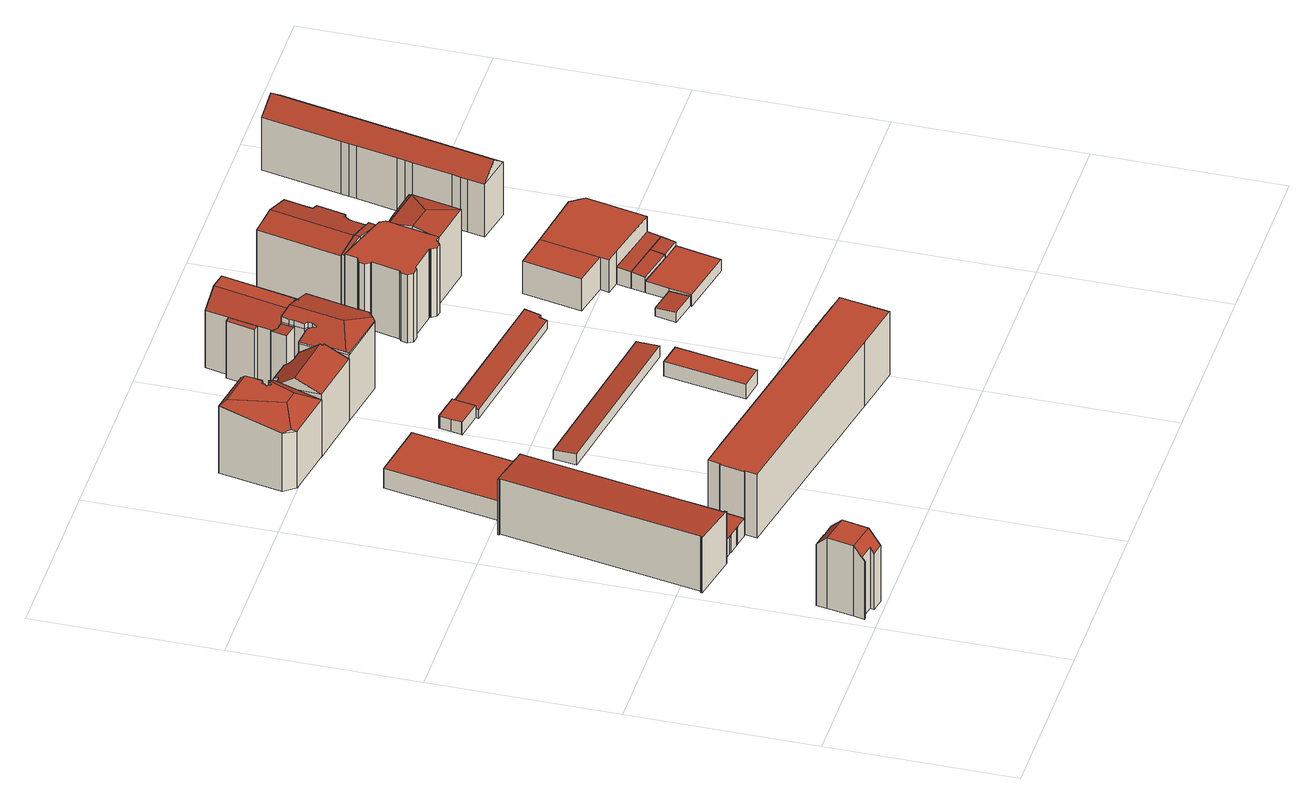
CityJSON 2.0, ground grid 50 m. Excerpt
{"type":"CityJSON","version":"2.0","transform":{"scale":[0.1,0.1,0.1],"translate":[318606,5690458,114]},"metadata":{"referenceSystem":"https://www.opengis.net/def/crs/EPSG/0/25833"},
"CityObjects":{
"building1":{"type":"Building","attributes":{"Dachtyp_tdc":"tdcCutGableRoof","Gemeindeschluessel":14713000,"Dachneigung":1.96,"QualitaetDacherkennung":65,"Geometrietyp2DReferenz":"3000","function":"31001_9998","roofType":"9999","measuredHeight":21.39},"geometry":[{"type":"MultiSurface","lod":"2","boundaries":[[[0,1,2,3]],[[1,4,5,2]],[[4,6,7,5]],[[6,8,9,7]],[[8,10,11,9]],[[10,12,13,11]],[[12,14,15,13]],[[14,16,17,15]],[[16,18,19,17]],[[18,20,21,19]],[[20,22,23,21]],[[22,24,25,23]],[[24,26,27,25]],[[26,0,3,27]],[[8,6,4,1,0,26]],[[24,22,20,18,16,14,12,10]],[[26,24,10,8]],[[3,2,5,7,9,11,13,15,17,19,21,23,25,27]]],"semantics":{"surfaces":[{"type":"WallSurface"},{"type":"RoofSurface"},{"type":"GroundSurface"}],"values":[0,0,0,0,0,0,0,0,0,0,0,0,0,0,1,1,1,2]}}]},
"building2":{"type":"Building","attributes":{"Dachtyp_tdc":"tdcPolyFlatRoof","Gemeindeschluessel":14713000,"Dachneigung":4.2,"QualitaetDacherkennung":90,"Geometrietyp2DReferenz":"3000","function":"31001_9998","roofType":"2100","measuredHeight":16.6},"geometry":[{"type":"MultiSurface","lod":"2","boundaries":[[[28,29,30,31]],[[29,32,33,30]],[[32,34,35,33]],[[34,36,37,35]],[[36,38,39,37]],[[38,40,41,39]],[[40,42,43,41]],[[42,44,45,43]],[[44,46,47,45]],[[46,48,49,47]],[[48,50,51,49]],[[50,52,53,51]],[[52,54,55,53]],[[54,56,57,55]],[[56,58,59,57]],[[58,60,61,59]],[[60,62,63,61]],[[62,64,65,63]],[[64,66,67,65]],[[66,68,69,67]],[[68,28,31,69]],[[68,66,64,62,60,58,56,54,52,50,48,46,44,42,40,38,36,34,32,29,28]],[[31,30,33,35,37,39,41,43,45,47,49,51,53,55,57,59,61,63,65,67,69]]],"semantics":{"surfaces":[{"type":"WallSurface"},{"type":"RoofSurface"},{"type":"GroundSurface"}],"values":[0,0,0,0,0,0,0,0,0,0,0,0,0,0,0,0,0,0,0,0,0,1,2]}}]},
"building3":{"type":"Building","attributes":{"Dachtyp_tdc":"tdcPolyFlatRoof","Gemeindeschluessel":14713000,"Dachneigung":0,"QualitaetDacherkennung":61,"Geometrietyp2DReferenz":"3000","function":"31001_2000","roofType":"1000","measuredHeight":5.15},"geometry":[{"type":"MultiSurface","lod":"2","boundaries":[[[70,71,72,73]],[[71,74,75,72]],[[74,76,77,75]],[[76,78,79,77]],[[78,80,81,79]],[[80,82,83,81]],[[82,84,85,83]],[[84,86,87,85]],[[86,88,89,87]],[[88,90,91,89]],[[90,92,93,91]],[[92,70,73,93]],[[92,90,88,86,84,82,80,78,76,74,71,70]],[[73,72,75,77,79,81,83,85,87,89,91,93]]],"semantics":{"surfaces":[{"type":"WallSurface"},{"type":"RoofSurface"},{"type":"GroundSurface"}],"values":[0,0,0,0,0,0,0,0,0,0,0,0,1,2]}}]},
"building4":{"type":"Building","attributes":{"Dachtyp_tdc":"tdcPolyFlatRoof","Gemeindeschluessel":14713000,"Dachneigung":0,"QualitaetDacherkennung":38,"Geometrietyp2DReferenz":"3000","function":"31001_2000","roofType":"1000","measuredHeight":5.96},"geometry":[{"type":"MultiSurface","lod":"2","boundaries":[[[94,95,96,97]],[[95,98,99,96]],[[98,100,101,99]],[[100,102,103,101]],[[102,94,97,103]],[[102,100,98,95,94]],[[97,96,99,101,103]]],"semantics":{"surfaces":[{"type":"WallSurface"},{"type":"RoofSurface"},{"type":"GroundSurface"}],"values":[0,0,0,0,0,1,2]}}]},
"building5":{"type":"Building","attributes":{"Dachtyp_tdc":"tdcFreeFormRoof","Gemeindeschluessel":14713000,"Dachneigung":1.31,"QualitaetDacherkennung":32,"Geometrietyp2DReferenz":"3000","function":"31001_9998","roofType":"5000","measuredHeight":21.65},"geometry":[{"type":"MultiSurface","lod":"2","boundaries":[[[104,105,106,107]],[[105,108,109,106]],[[108,110,111,109]],[[110,112,113,111]],[[112,114,115,113]],[[114,116,117,115]],[[116,118,119,117]],[[118,120,121,119]],[[120,122,123,121]],[[122,124,125,123]],[[124,126,127,125]],[[126,128,129,127]],[[128,104,107,129]],[[120,130,131,132,122]],[[131,133,134,124,132]],[[133,135,128,126,134]],[[120,118,136,130]],[[136,116,114,112,110,108,105,104,135,133,131,130]],[[118,116,136]],[[104,128,135]],[[124,122,132]],[[126,124,134]],[[107,106,109,111,113,115,117,119,121,123,125,127,129]]],"semantics":{"surfaces":[{"type":"WallSurface"},{"type":"RoofSurface"},{"type":"GroundSurface"}],"values":[0,0,0,0,0,0,0,0,0,0,0,0,0,1,1,1,1,1,0,0,0,0,2]}}]},
"building6":{"type":"Building","attributes":{"Dachtyp_tdc":"tdcPolyFlatRoof","Gemeindeschluessel":14713000,"Dachneigung":0,"QualitaetDacherkennung":52,"Geometrietyp2DReferenz":"3000","function":"31001_2000","roofType":"1000","measuredHeight":19.16},"geometry":[{"type":"MultiSurface","lod":"2","boundaries":[[[137,138,139,140]],[[138,141,142,139]],[[141,143,144,142]],[[143,145,146,144]],[[145,147,148,146]],[[147,149,150,148]],[[149,151,152,150]],[[151,153,154,152]],[[153,155,156,154]],[[155,157,158,156]],[[157,159,160,158]],[[159,161,162,160]],[[161,163,164,162]],[[163,165,166,164]],[[165,167,168,166]],[[167,169,170,168]],[[169,171,172,170]],[[171,173,174,172]],[[173,137,140,174]],[[173,171,169,167,165,163,161,159,157,155,153,151,149,147,145,143,141,138,137]],[[140,139,142,144,146,148,150,152,154,156,158,160,162,164,166,168,170,172,174]]],"semantics":{"surfaces":[{"type":"WallSurface"},{"type":"RoofSurface"},{"type":"GroundSurface"}],"values":[0,0,0,0,0,0,0,0,0,0,0,0,0,0,0,0,0,0,0,1,2]}}]},
"building7":{"type":"Building","attributes":{"Dachtyp_tdc":"tdcFreeFormRoof","Gemeindeschluessel":14713000,"Dachneigung":36.96,"QualitaetDacherkennung":32,"Geometrietyp2DReferenz":"3000","function":"31001_9998","roofType":"5000","measuredHeight":21.54},"geometry":[{"type":"MultiSurface","lod":"2","boundaries":[[[175,176,177,178]],[[176,179,180,177]],[[179,181,182,180]],[[181,183,184,182]],[[183,185,186,184]],[[185,187,188,186]],[[187,189,190,188]],[[189,191,192,190]],[[191,193,194,192]],[[193,195,196,194]],[[195,197,198,196]],[[197,199,200,198]],[[199,175,178,200]],[[201,181,179,176,175,199,197,195,193,191,202]],[[183,201,202,189,187,185]],[[183,181,201]],[[191,189,202]],[[178,177,180,182,184,186,188,190,192,194,196,198,200]]],"semantics":{"surfaces":[{"type":"WallSurface"},{"type":"RoofSurface"},{"type":"GroundSurface"}],"values":[0,0,0,0,0,0,0,0,0,0,0,0,0,1,1,0,0,2]}}]},
"building8":{"type":"Building","attributes":{"Dachtyp_tdc":"tdcPolyFlatRoof","Gemeindeschluessel":14713000,"Dachneigung":0,"QualitaetDacherkennung":62,"Geometrietyp2DReferenz":"3000","function":"31001_2000","roofType":"1000","measuredHeight":3.68},"geometry":[{"type":"MultiSurface","lod":"2","boundaries":[[[203,204,205,206]],[[204,207,208,205]],[[207,209,210,208]],[[209,211,212,210]],[[211,213,214,212]],[[213,215,216,214]],[[215,217,218,216]],[[217,219,220,218]],[[219,221,222,220]],[[221,203,206,222]],[[221,219,217,215,213,211,209,207,204,203]],[[206,205,208,210,212,214,216,218,220,222]]],"semantics":{"surfaces":[{"type":"WallSurface"},{"type":"RoofSurface"},{"type":"GroundSurface"}],"values":[0,0,0,0,0,0,0,0,0,0,1,2]}}]},
"building9":{"type":"Building","attributes":{"Dachtyp_tdc":"tdcPolyFlatRoof","Gemeindeschluessel":14713000,"Dachneigung":5.8,"QualitaetDacherkennung":80,"Geometrietyp2DReferenz":"3000","function":"31001_2463","roofType":"2100","measuredHeight":3.31},"geometry":[{"type":"MultiSurface","lod":"2","boundaries":[[[223,224,225,226]],[[224,227,228,225]],[[227,229,230,228]],[[229,223,226,230]],[[229,227,224,223]],[[226,225,228,230]]],"semantics":{"surfaces":[{"type":"WallSurface"},{"type":"RoofSurface"},{"type":"GroundSurface"}],"values":[0,0,0,0,1,2]}}]},
"building10":{"type":"Building","attributes":{"Dachtyp_tdc":"tdcFreeFormRoof","Gemeindeschluessel":14713000,"Dachneigung":53.05,"QualitaetDacherkennung":4,"Geometrietyp2DReferenz":"3000","function":"31001_9998","roofType":"5000","measuredHeight":6.1},"geometry":[{"type":"MultiSurface","lod":"2","boundaries":[[[231,232,233,182]],[[232,234,180,233]],[[234,235,236,180]],[[235,237,238,236]],[[237,239,240,238]],[[239,241,242,240]],[[241,231,182,242]],[[241,243,244,245,246,231]],[[244,247,248,249,245]],[[232,246,245,249,234]],[[234,249,248,235]],[[235,248,247,237]],[[237,247,244,243,239]],[[231,246,232]],[[239,243,241]],[[182,233,180,236,238,240,242]]],"semantics":{"surfaces":[{"type":"WallSurface"},{"type":"RoofSurface"},{"type":"GroundSurface"}],"values":[0,0,0,0,0,0,0,1,1,0,0,0,0,0,0,2]}}]},
"building11":{"type":"Building","attributes":{"Dachtyp_tdc":"tdcPolyFlatRoof","Gemeindeschluessel":14713000,"Dachneigung":5.4,"QualitaetDacherkennung":54,"Geometrietyp2DReferenz":"3000","function":"31001_9998","roofType":"2100","measuredHeight":19.57},"geometry":[{"type":"MultiSurface","lod":"2","boundaries":[[[250,251,252,253]],[[251,254,255,252]],[[254,256,257,255]],[[256,258,259,257]],[[258,260,261,259]],[[260,262,263,261]],[[262,250,253,263]],[[262,260,258,256,254,251,250]],[[253,252,255,257,259,261,263]]],"semantics":{"surfaces":[{"type":"WallSurface"},{"type":"RoofSurface"},{"type":"GroundSurface"}],"values":[0,0,0,0,0,0,0,1,2]}}]},
"building12":{"type":"Building","attributes":{"Dachtyp_tdc":"tdcFreeFormRoof","Gemeindeschluessel":14713000,"Dachneigung":15.43,"QualitaetDacherkennung":19,"Geometrietyp2DReferenz":"3000","function":"31001_9998","roofType":"5000","measuredHeight":22.34},"geometry":[{"type":"MultiSurface","lod":"2","boundaries":[[[264,265,266,267]],[[265,268,269,266]],[[268,270,271,269]],[[270,272,273,271]],[[272,274,275,273]],[[274,276,277,275]],[[276,278,279,277]],[[278,280,281,279]],[[282,283,284,285,286]],[[278,287,285,284,288,289,290,280]],[[285,287,291,292,293,294,295,296,297,298,299,300,301,302,303,286]],[[304,282,286,303,305]],[[305,303,302,306]],[[306,302,301,307]],[[307,301,300,308]],[[308,300,299,309]],[[309,299,298,310]],[[310,298,297,264]],[[264,297,296,265]],[[265,296,295,268]],[[268,295,294,270]],[[270,294,293,272]],[[272,293,292,274]],[[274,292,291,276]],[[288,284,283,311]],[[311,283,282,304]],[[276,291,287,278]],[[281,312,313,314,315,188,186,184,182,316,317,318,267,266,269,271,273,275,277,279]],[[280,290,312,281]],[[290,289,313,312]],[[289,288,314,313]],[[288,311,315,314]],[[311,304,188,315]],[[304,305,186,188]],[[305,306,184,186]],[[306,307,182,184]],[[307,308,316,182]],[[308,309,317,316]],[[309,310,318,317]],[[310,264,267,318]]],"semantics":{"surfaces":[{"type":"WallSurface"},{"type":"RoofSurface"},{"type":"GroundSurface"}],"values":[0,0,0,0,0,0,0,0,1,1,1,0,0,0,0,0,0,0,0,0,0,0,0,0,0,0,0,2,0,0,0,0,0,0,0,0,0,0,0,0]}}]},
"building13":{"type":"Building","attributes":{"Dachtyp_tdc":"tdcPolyFlatRoof","Gemeindeschluessel":14713000,"Dachneigung":0,"QualitaetDacherkennung":89,"Geometrietyp2DReferenz":"3000","function":"31001_2463","roofType":"1000","measuredHeight":4.43},"geometry":[{"type":"MultiSurface","lod":"2","boundaries":[[[319,320,321,322]],[[320,323,324,321]],[[323,325,326,324]],[[325,319,322,326]],[[325,323,320,319]],[[322,321,324,326]]],"semantics":{"surfaces":[{"type":"WallSurface"},{"type":"RoofSurface"},{"type":"GroundSurface"}],"values":[0,0,0,0,1,2]}}]},
"building14":{"type":"Building","attributes":{"Dachtyp_tdc":"tdcPolyFlatRoof","Gemeindeschluessel":14713000,"Dachneigung":6.01,"QualitaetDacherkennung":75,"Geometrietyp2DReferenz":"3000","function":"31001_2463","roofType":"2100","measuredHeight":3.3},"geometry":[{"type":"MultiSurface","lod":"2","boundaries":[[[327,328,206,329]],[[328,330,222,206]],[[330,331,332,222]],[[331,333,334,332]],[[333,335,336,334]],[[335,337,338,336]],[[337,327,329,338]],[[337,335,333,331,330,328,327]],[[329,206,222,332,334,336,338]]],"semantics":{"surfaces":[{"type":"WallSurface"},{"type":"RoofSurface"},{"type":"GroundSurface"}],"values":[0,0,0,0,0,0,0,1,2]}}]},
"building15":{"type":"Building","attributes":{"Gemeindeschluessel":14713000,"Geometrietyp2DReferenz":"3000","function":"31001_9998","roofType":"9999"},"children":["building15-1","building15-2"]},
"building15-1":{"type":"BuildingPart","attributes":{"Dachtyp_tdc":"tdcCutGableRoof","Dachneigung":43.48,"QualitaetDacherkennung":63,"Geometrietyp2DReferenz":"3000","roofType":"9999","measuredHeight":21.94},"parents":["building15"],"geometry":[{"type":"MultiSurface","lod":"2","boundaries":[[[339,340,341,342]],[[277,343,344,345,346,347,348,349,279,350,351]],[[352,353,343,277]],[[353,354,344,343]],[[355,356,346,345]],[[356,342,347,346]],[[342,341,348,347]],[[341,357,349,348]],[[357,358,279,349]],[[358,340,350,279]],[[340,339,351,350]],[[339,352,277,351]],[[342,356,355,354,353,352,339]],[[340,358,357,341]],[[355,345,344,354]]],"semantics":{"surfaces":[{"type":"RoofSurface"},{"type":"GroundSurface"},{"type":"WallSurface"},{"type":"ClosureSurface"}],"values":[0,1,2,2,2,2,2,2,2,2,2,2,0,0,3]}}]},
"building15-2":{"type":"BuildingPart","attributes":{"Dachtyp_tdc":"tdcPolyFlatRoof","Dachneigung":9.59,"QualitaetDacherkennung":67,"Geometrietyp2DReferenz":"3000","roofType":"2100","measuredHeight":17.4},"parents":["building15"],"geometry":[{"type":"MultiSurface","lod":"2","boundaries":[[[359,360,345,361]],[[360,355,345]],[[362,363,344,354]],[[362,359,361,363]],[[362,354,360,359]],[[361,345,344,363]],[[355,360,354]],[[354,344,345,355]]],"semantics":{"surfaces":[{"type":"WallSurface"},{"type":"RoofSurface"},{"type":"GroundSurface"},{"type":"ClosureSurface"}],"values":[0,0,0,0,1,2,0,3]}}]},
"building16":{"type":"Building","attributes":{"Dachtyp_tdc":"tdcPolyFlatRoof","Gemeindeschluessel":14713000,"Dachneigung":4.34,"QualitaetDacherkennung":77,"Geometrietyp2DReferenz":"3000","function":"31001_2463","roofType":"2100","measuredHeight":2.92},"geometry":[{"type":"MultiSurface","lod":"2","boundaries":[[[364,365,366,367]],[[365,368,369,366]],[[368,370,371,369]],[[370,364,367,371]],[[370,368,365,364]],[[367,366,369,371]]],"semantics":{"surfaces":[{"type":"WallSurface"},{"type":"RoofSurface"},{"type":"GroundSurface"}],"values":[0,0,0,0,1,2]}}]},
"building17":{"type":"Building","attributes":{"Gemeindeschluessel":14713000,"Geometrietyp2DReferenz":"3000","function":"31001_9998","roofType":"9999"},"children":["building17-1","building17-2","building17-3","building17-4"]},
"building17-1":{"type":"BuildingPart","attributes":{"Dachtyp_tdc":"tdcHipAndGableRoof","Dachneigung":10.27,"QualitaetDacherkennung":42,"Geometrietyp2DReferenz":"3000","roofType":"5000","measuredHeight":21.37},"parents":["building17"],"geometry":[{"type":"MultiSurface","lod":"2","boundaries":[[[372,373,374,375,376]],[[377,378,379,380,381]],[[378,382,383,379]],[[378,377,384]],[[377,373,372,385,386,384]],[[386,387,382,378,384]],[[376,375,380,379,383,388]],[[381,374,373,377]],[[381,380,375,374]],[[389,387,386]],[[388,383,382,387,389]],[[385,389,386]],[[388,389,385,372,376]]],"semantics":{"surfaces":[{"type":"WallSurface"},{"type":"RoofSurface"},{"type":"GroundSurface"},{"type":"ClosureSurface"}],"values":[0,0,0,1,1,1,2,0,3,0,3,0,3]}}]},
"building17-2":{"type":"BuildingPart","attributes":{"Dachtyp_tdc":"tdcPolyFlatRoof","Dachneigung":0,"QualitaetDacherkennung":45,"Geometrietyp2DReferenz":"3000","roofType":"1000","measuredHeight":20.61},"parents":["building17"],"geometry":[{"type":"MultiSurface","lod":"2","boundaries":[[[390,391,392,393]],[[391,394,395,392]],[[394,396,397,395]],[[396,398,399,397]],[[398,400,401,399]],[[400,402,403,401]],[[402,404,405,403]],[[404,406,407,405]],[[406,408,409,407]],[[408,410,409]],[[411,412,413,414,415]],[[412,416,417,413]],[[416,418,372,376,417]],[[419,383,382]],[[387,389,385,418,416,412,411,420,421,422,408,406,404,402,400,398,396,394,391,390,423,424,425,426,427,428,429,430,431,432,419]],[[433,434,435,436,437,438,439,440,441,442,393,392,395,397,399,401,403,405,407,409,443,414,413,417,376,388,383]],[[419,432,433,383]],[[432,431,434,433]],[[431,430,435,434]],[[430,429,436,435]],[[429,428,437,436]],[[428,427,438,437]],[[427,426,439,438]],[[426,425,440,439]],[[425,424,441,440]],[[424,423,442,441]],[[423,390,393,442]],[[415,420,411]],[[422,410,408]],[[443,409,410,422,421]],[[414,443,421,420,415]],[[385,372,418]],[[382,387,419]],[[383,388,389,387,382]],[[388,376,372,385,389]]],"semantics":{"surfaces":[{"type":"WallSurface"},{"type":"RoofSurface"},{"type":"GroundSurface"},{"type":"ClosureSurface"}],"values":[0,0,0,0,0,0,0,0,0,0,0,0,0,0,1,2,0,0,0,0,0,0,0,0,0,0,0,0,0,3,3,0,0,3,3]}}]},
"building17-3":{"type":"BuildingPart","attributes":{"Dachtyp_tdc":"tdcGableRoof","Dachneigung":10.15,"QualitaetDacherkennung":28,"Geometrietyp2DReferenz":"3000","roofType":"3100","measuredHeight":21.39},"parents":["building17"],"geometry":[{"type":"MultiSurface","lod":"2","boundaries":[[[410,444,445,409]],[[444,446,447,445]],[[446,448,449,447]],[[448,415,414,449]],[[446,444,410,422,450]],[[450,420,415,448,446]],[[443,409,445,447,449,414]],[[422,421,450]],[[410,409,443,421,422]],[[421,420,450]],[[414,415,420,421,443]]],"semantics":{"surfaces":[{"type":"WallSurface"},{"type":"RoofSurface"},{"type":"GroundSurface"},{"type":"ClosureSurface"}],"values":[0,0,0,0,1,1,2,0,3,0,3]}}]},
"building17-4":{"type":"BuildingPart","attributes":{"Dachtyp_tdc":"tdcFreeFormRoof","Dachneigung":67.77,"QualitaetDacherkennung":7,"Geometrietyp2DReferenz":"3000","roofType":"5000","measuredHeight":20.26},"parents":["building17"],"geometry":[{"type":"MultiSurface","lod":"2","boundaries":[[[451,452,453,454]],[[452,455,456,453]],[[455,457,458,456]],[[457,459,460,458]],[[459,461,462,460]],[[461,381,380,462]],[[374,463,464,375]],[[463,451,454,464]],[[381,461,459,465]],[[459,457,455,452,451,463,466,465]],[[463,374,466]],[[374,381,465,466]],[[454,453,456,458,460,462,380,375,464]],[[375,380,381,374]]],"semantics":{"surfaces":[{"type":"WallSurface"},{"type":"RoofSurface"},{"type":"GroundSurface"},{"type":"ClosureSurface"}],"values":[0,0,0,0,0,0,0,0,1,1,1,1,2,3]}}]},
"building18":{"type":"Building","attributes":{"Dachtyp_tdc":"tdcFreeFormRoof","Gemeindeschluessel":14713000,"Dachneigung":14.22,"QualitaetDacherkennung":28,"Geometrietyp2DReferenz":"3000","function":"31001_9998","roofType":"5000","measuredHeight":21},"geometry":[{"type":"MultiSurface","lod":"2","boundaries":[[[467,468,469,470]],[[468,471,472,469]],[[471,473,474,472]],[[473,475,476,474]],[[475,477,478,476]],[[477,479,480,478]],[[479,481,482,480]],[[481,483,484,482]],[[483,485,486,484]],[[485,487,488,486]],[[487,489,490,488]],[[489,491,492,490]],[[491,467,470,492]],[[475,473,471,493,494,491,489,487,485,483,481,479,477]],[[494,493,468,467]],[[471,468,493]],[[467,491,494]],[[470,469,472,474,476,478,480,482,484,486,488,490,492]]],"semantics":{"surfaces":[{"type":"WallSurface"},{"type":"RoofSurface"},{"type":"GroundSurface"}],"values":[0,0,0,0,0,0,0,0,0,0,0,0,0,1,1,0,0,2]}}]},
"building19":{"type":"Building","attributes":{"Gemeindeschluessel":14713000,"Geometrietyp2DReferenz":"3000","function":"31001_2000","roofType":"9999"},"children":["building19-1","building19-2"]},
"building19-1":{"type":"BuildingPart","attributes":{"Dachtyp_tdc":"tdcPolyFlatRoof","Dachneigung":4.36,"QualitaetDacherkennung":77,"Geometrietyp2DReferenz":"3000","roofType":"2100","measuredHeight":4.88},"parents":["building19"],"geometry":[{"type":"MultiSurface","lod":"2","boundaries":[[[495,496,497,498,499]],[[500,501,502,503,504]],[[501,495,499,502]],[[501,500,496,495]],[[499,498,503,502]],[[500,504,497,496]],[[504,503,498,497]]],"semantics":{"surfaces":[{"type":"WallSurface"},{"type":"RoofSurface"},{"type":"GroundSurface"},{"type":"ClosureSurface"}],"values":[0,0,0,1,2,0,3]}}]},
"building19-2":{"type":"BuildingPart","attributes":{"Dachtyp_tdc":"tdcPolyFlatRoof","Dachneigung":0,"QualitaetDacherkennung":74,"Geometrietyp2DReferenz":"3000","roofType":"1000","measuredHeight":3.46},"parents":["building19"],"geometry":[{"type":"MultiSurface","lod":"2","boundaries":[[[505,506,507,508]],[[506,509,371,507]],[[509,510,369,371]],[[510,511,512,369]],[[511,504,503,512]],[[497,505,508,498]],[[497,504,511,510,509,506,505]],[[508,507,371,369,512,503,498]],[[498,503,504,497]]],"semantics":{"surfaces":[{"type":"WallSurface"},{"type":"RoofSurface"},{"type":"GroundSurface"},{"type":"ClosureSurface"}],"values":[0,0,0,0,0,0,1,2,3]}}]},
"building20":{"type":"Building","attributes":{"Gemeindeschluessel":14713000,"Geometrietyp2DReferenz":"3000","function":"31001_2000","roofType":"9999"},"children":["building20-1","building20-2","building20-3","building20-4"]},
"building20-1":{"type":"BuildingPart","attributes":{"Dachtyp_tdc":"tdcPolyFlatRoof","Dachneigung":3.96,"QualitaetDacherkennung":73,"Geometrietyp2DReferenz":"3000","roofType":"2100","measuredHeight":4.94},"parents":["building20"],"geometry":[{"type":"MultiSurface","lod":"2","boundaries":[[[513,514,515,516]],[[501,500,517,518]],[[500,513,516,517]],[[500,501,514,513]],[[516,515,518,517]],[[501,518,515,514]]],"semantics":{"surfaces":[{"type":"WallSurface"},{"type":"RoofSurface"},{"type":"GroundSurface"},{"type":"ClosureSurface"}],"values":[0,0,0,1,2,3]}}]},
"building20-2":{"type":"BuildingPart","attributes":{"Dachtyp_tdc":"tdcPolyFlatRoof","Dachneigung":0,"QualitaetDacherkennung":58,"Geometrietyp2DReferenz":"3000","roofType":"1000","measuredHeight":9.73},"parents":["building20"],"geometry":[{"type":"MultiSurface","lod":"2","boundaries":[[[519,520,521,522]],[[519,523,524,520]],[[523,525,526,524]],[[525,523,519,522]],[[521,520,524,526]],[[522,521,526,525]]],"semantics":{"surfaces":[{"type":"WallSurface"},{"type":"RoofSurface"},{"type":"GroundSurface"},{"type":"ClosureSurface"}],"values":[0,0,0,1,2,3]}}]},
"building20-3":{"type":"BuildingPart","attributes":{"Dachtyp_tdc":"tdcPolyFlatRoof","Dachneigung":0,"QualitaetDacherkennung":66,"Geometrietyp2DReferenz":"3000","roofType":"1000","measuredHeight":9.73},"parents":["building20"],"geometry":[{"type":"MultiSurface","lod":"2","boundaries":[[[527,522,521,528]],[[525,529,530,526]],[[529,531,532,530]],[[531,533,534,535,532]],[[536,527,528,537,538]],[[536,533,531,529,525,522,527]],[[528,521,526,530,532,535,537]],[[526,521,522,525]],[[538,534,533,536]],[[538,537,535,534]]],"semantics":{"surfaces":[{"type":"WallSurface"},{"type":"RoofSurface"},{"type":"GroundSurface"},{"type":"ClosureSurface"}],"values":[0,0,0,0,0,1,2,3,0,3]}}]},
"building20-4":{"type":"BuildingPart","attributes":{"Dachtyp_tdc":"tdcPolyFlatRoof","Dachneigung":3.5,"QualitaetDacherkennung":55,"Geometrietyp2DReferenz":"3000","roofType":"2100","measuredHeight":5.21},"parents":["building20"],"geometry":[{"type":"MultiSurface","lod":"2","boundaries":[[[534,495,539,535]],[[495,501,518,539]],[[538,537,515,514]],[[538,514,501,495,534]],[[535,539,518,515,537]],[[514,515,518,501]],[[535,537,538,534]]],"semantics":{"surfaces":[{"type":"WallSurface"},{"type":"RoofSurface"},{"type":"GroundSurface"},{"type":"ClosureSurface"}],"values":[0,0,0,1,2,3,3]}}]},
"building21":{"type":"Building","attributes":{"Dachtyp_tdc":"tdcFreeFormRoof","Gemeindeschluessel":14713000,"Dachneigung":38.65,"QualitaetDacherkennung":82,"Geometrietyp2DReferenz":"3000","function":"31001_9998","roofType":"5000","measuredHeight":19.91},"geometry":[{"type":"MultiSurface","lod":"2","boundaries":[[[540,541,542,543]],[[541,544,545,542]],[[544,546,547,545]],[[546,548,549,547]],[[548,550,551,549]],[[550,552,553,551]],[[552,554,555,553]],[[554,556,557,555]],[[556,558,559,557]],[[558,560,561,559]],[[560,562,563,561]],[[562,564,565,563]],[[564,540,543,565]],[[566,562,560,558,556,554,552,550,548,546,544,541,567]],[[540,564,566,567]],[[541,540,567]],[[564,562,566]],[[543,542,545,547,549,551,553,555,557,559,561,563,565]]],"semantics":{"surfaces":[{"type":"WallSurface"},{"type":"RoofSurface"},{"type":"GroundSurface"}],"values":[0,0,0,0,0,0,0,0,0,0,0,0,0,1,1,0,0,2]}}]}
},
"vertices":[
[31,157,208],[74,150,207],[74,150,24],[31,157,24],[74,148,209],[74,148,24],[112,141,209],[112,141,24],[106,112,238],[106,112,24],[93,42,236],[93,42,24],[87,10,193],[87,10,24],[52,17,192],[52,17,24],[54,28,208],[54,28,24],[11,36,207],[11,36,24],[10,29,197],[10,29,24],[7,29,197],[7,29,24],[13,58,236],[13,58,24],[26,128,238],[26,128,24],
[246,959,173],[217,801,173],[217,801,16],[246,959,16],[200,708,173],[200,708,16],[196,685,173],[196,685,16],[175,573,173],[175,573,16],[175,568,173],[175,568,16],[171,550,173],[171,550,16],[170,546,173],[170,546,16],[160,489,173],[160,489,16],[148,423,173],[148,423,16],[148,420,173],[148,420,16],[152,420,172],[152,420,16],[151,415,172],[151,415,16],[19,440,182],[19,440,16],[20,444,182],[20,444,16],[24,443,182],[24,443,16],[123,977,182],[123,977,16],[119,978,182],[119,978,16],[120,982,182],[120,982,16],[130,981,181],[130,981,16],[175,972,178],[175,972,16],
[148,423,71],[160,489,71],[160,489,19],[148,423,19],[199,482,71],[199,482,19],[204,481,71],[204,481,19],[236,475,71],[236,475,19],[242,474,71],[242,474,19],[280,467,71],[280,467,19],[267,401,71],[267,401,19],[229,408,71],[229,408,19],[224,409,71],[224,409,19],[193,415,71],[193,415,19],[187,416,71],[187,416,19],
[175,972,72],[234,1299,72],[234,1299,13],[175,972,13],[394,1271,72],[394,1271,13],[333,941,72],[333,941,13],[246,959,72],[246,959,13],
[306,1625,224],[302,1621,224],[302,1621,10],[306,1625,10],[295,1622,224],[295,1622,10],[293,1613,224],[293,1613,10],[287,1608,224],[287,1608,10],[294,1598,225],[294,1598,10],[308,1608,224],[308,1608,10],[344,1602,201],[344,1602,10],[323,1478,180],[323,1478,10],[184,1502,180],[184,1502,10],[161,1534,185],[161,1534,10],[192,1702,213],[192,1702,10],[316,1679,215],[316,1679,10],[273,1534,226],[233,1541,226],[175,1515,191],[209,1685,223],[192,1700,214],[314,1668,223],[309,1608,224],
[265,368,212],[270,401,212],[270,401,20],[265,368,20],[267,401,212],[267,401,20],[280,467,212],[280,467,20],[283,466,212],[283,466,20],[290,499,212],[290,499,20],[330,492,212],[330,492,20],[335,491,212],[335,491,20],[367,485,212],[367,485,20],[372,484,212],[372,484,20],[911,382,212],[911,382,20],[931,379,212],[931,379,20],[938,377,212],[938,377,20],[969,371,212],[969,371,20],[977,370,212],[977,370,20],[993,367,212],[993,367,20],[1013,363,212],[1013,363,20],[988,231,212],[988,231,20],[851,257,212],[851,257,20],
[454,1608,167],[452,1595,177],[452,1595,9],[454,1608,9],[465,1586,182],[465,1586,9],[493,1582,182],[493,1582,9],[483,1519,222],[483,1519,9],[491,1518,222],[491,1518,9],[480,1452,197],[480,1452,9],[323,1478,197],[323,1478,9],[344,1602,185],[344,1602,9],[344,1607,182],[344,1607,9],[374,1602,182],[374,1602,9],[389,1605,177],[389,1605,9],[392,1619,167],[392,1619,9],[484,1525,225],[335,1550,225],
[569,1158,50],[493,1171,50],[493,1171,13],[569,1158,13],[494,1173,50],[494,1173,13],[498,1200,50],[498,1200,13],[503,1229,50],[503,1229,13],[504,1233,50],[504,1233,13],[544,1226,50],[544,1226,13],[567,1222,50],[567,1222,13],[580,1220,50],[580,1220,13],[579,1214,50],[579,1214,13],
[441,869,50],[451,931,44],[451,931,17],[441,869,17],[929,852,44],[929,852,17],[919,790,50],[919,790,17],
[493,1582,36],[472,1585,36],[472,1585,9],[465,1586,36],[462,1589,36],[462,1589,9],[468,1627,36],[468,1627,9],[492,1623,36],[492,1623,9],[497,1601,36],[497,1601,9],[492,1623,47],[474,1626,70],[468,1586,70],[472,1585,65],[468,1627,68],[462,1589,68],[465,1586,70],
[560,1612,205],[524,1620,202],[524,1620,10],[560,1612,10],[534,1663,202],[534,1663,10],[547,1650,203],[547,1650,10],[558,1648,204],[558,1648,10],[567,1646,205],[567,1646,10],[562,1624,205],[562,1624,10],
[553,1553,209],[558,1564,209],[558,1564,9],[553,1553,9],[561,1578,209],[561,1578,9],[554,1584,209],[554,1584,9],[560,1612,209],[560,1612,9],[562,1624,209],[562,1624,9],[567,1646,209],[567,1646,9],[695,1618,209],[695,1618,9],[664,1474,209],[664,1474,9],[480,1452,213],[625,1427,211],[637,1435,215],[581,1492,233],[481,1459,216],[610,1636,233],[659,1450,209],[661,1449,209],[666,1474,209],[567,1646,225],[562,1624,225],[560,1612,225],[554,1584,224],[561,1578,226],[558,1564,226],[553,1553,225],[546,1554,224],[547,1562,224],[537,1574,222],[493,1582,214],[483,1519,214],[491,1518,216],[480,1452,209],[491,1518,209],[483,1519,209],[493,1582,209],[537,1574,209],[547,1562,209],[546,1554,209],[625,1427,209],[666,1474,9],[661,1449,9],[659,1450,9],[625,1427,9],[537,1574,9],[547,1562,9],[546,1554,9],
[906,747,64],[868,531,64],[868,531,20],[906,747,20],[804,542,64],[804,542,20],[842,759,64],[842,759,20],
[567,1150,39],[569,1158,40],[567,1150,13],[579,1214,46],[983,1147,46],[983,1147,13],[976,1104,42],[976,1104,13],[966,1106,42],[966,1106,13],[962,1084,39],[962,1084,13],
[601,1638,227],[643,1629,228],[685,1827,228],[644,1836,227],[558,1648,9],[570,1707,9],[586,1783,9],[600,1846,9],[644,1836,9],[685,1827,9],[739,1816,9],[643,1629,9],[601,1638,9],[567,1646,192],[558,1648,183],[570,1707,183],[586,1783,182],[600,1846,182],[739,1816,177],[695,1618,177],
[573,1786,180],[586,1783,183],[573,1786,9],[556,1710,180],[556,1710,9],
[1068,789,44],[1080,845,39],[1080,845,14],[1068,789,14],[1154,830,39],[1154,830,14],[1142,773,44],[1142,773,14],
[1021,1499,210],[1043,1495,210],[1043,1495,199],[1043,1495,9],[1021,1499,9],[1150,1475,210],[1122,1343,210],[1122,1343,9],[1150,1475,9],[1150,1475,199],[993,1365,210],[993,1365,9],[1081,1422,223],[1016,1474,215],[1008,1435,223],[999,1393,215],[1008,1435,9],[1008,1435,215],
[824,1399,215],[828,1415,215],[828,1415,9],[824,1399,9],[835,1421,215],[835,1421,9],[852,1496,215],[852,1496,9],[848,1497,215],[848,1497,9],[840,1510,215],[840,1510,9],[843,1524,215],[843,1524,9],[856,1532,215],[856,1532,9],[859,1532,215],[859,1532,9],[867,1567,215],[867,1567,9],[867,1567,210],[1008,1522,215],[1014,1520,215],[1014,1520,9],[1008,1522,9],[1008,1522,209],[1023,1506,215],[1023,1506,9],[1021,1499,215],[993,1365,215],[976,1533,215],[934,1546,215],[893,1559,215],[833,1385,215],[850,1382,215],[858,1387,215],[937,1374,215],[940,1373,215],[940,1370,215],[949,1357,215],[963,1355,215],[976,1364,215],[976,1367,215],[976,1367,9],[976,1364,9],[963,1355,9],[949,1357,9],[940,1370,9],[940,1373,9],[937,1374,9],[858,1387,9],[850,1382,9],[833,1385,9],[934,1546,9],
[869,1576,210],[869,1576,9],[937,1562,223],[937,1562,9],[1013,1547,209],[1013,1547,9],[934,1546,223],
[1083,1497,199],[1087,1501,188],[1087,1501,9],[1083,1497,9],[1107,1497,188],[1107,1497,9],[1110,1492,199],[1110,1492,9],[1152,1485,199],[1152,1485,9],[1151,1481,199],[1151,1481,9],[1045,1504,199],[1045,1504,9],[1146,1481,211],[1049,1498,210],
[871,1579,204],[920,1803,204],[920,1803,7],[871,1579,7],[1063,1772,199],[1063,1772,7],[1053,1725,199],[1053,1725,7],[1047,1696,199],[1047,1696,7],[1064,1692,194],[1064,1692,7],[1068,1692,193],[1068,1692,7],[1051,1615,193],[1051,1615,7],[1042,1616,195],[1042,1616,7],[1038,1612,196],[1038,1612,7],[1026,1600,198],[1026,1600,7],[1024,1589,198],[1024,1589,7],[1015,1548,198],[1015,1548,7],[992,1788,217],[943,1564,217],
[1334,898,62],[1326,859,59],[1326,859,48],[1326,859,14],[1334,898,14],[1269,871,59],[1277,910,62],[1277,910,14],[1269,871,14],[1269,871,48],
[1300,738,48],[1141,770,48],[1141,770,14],[1300,738,14],[1142,773,48],[1154,830,48],[1167,893,48],[1167,893,14],
[1167,893,59],[1175,931,62],[1175,931,13],[1167,893,13],[1269,871,13],[1277,910,13],
[1055,1022,110],[1055,1022,13],[1151,1002,13],[1151,1002,110],[1087,1180,110],[1087,1180,13],[1184,1163,110],[1184,1163,13],
[1146,978,110],[1146,978,13],[1350,1135,110],[1350,1135,13],[1376,1099,110],[1376,1099,13],[1342,936,110],[1342,936,65],[1342,936,13],[1183,970,110],[1183,970,13],[1183,970,65],
[1334,898,13],
[1382,1308,173],[1284,1328,172],[1284,1328,13],[1382,1308,13],[1293,1373,172],[1293,1373,13],[1297,1392,172],[1297,1392,13],[1302,1414,172],[1302,1414,13],[1323,1520,172],[1323,1520,13],[1328,1540,172],[1328,1540,13],[1332,1561,172],[1332,1561,13],[1354,1669,172],[1354,1669,13],[1358,1689,172],[1358,1689,13],[1363,1710,172],[1363,1710,13],[1407,1922,172],[1407,1922,13],[1505,1902,173],[1505,1902,13],[1456,1912,212],[1334,1318,212]
]}
